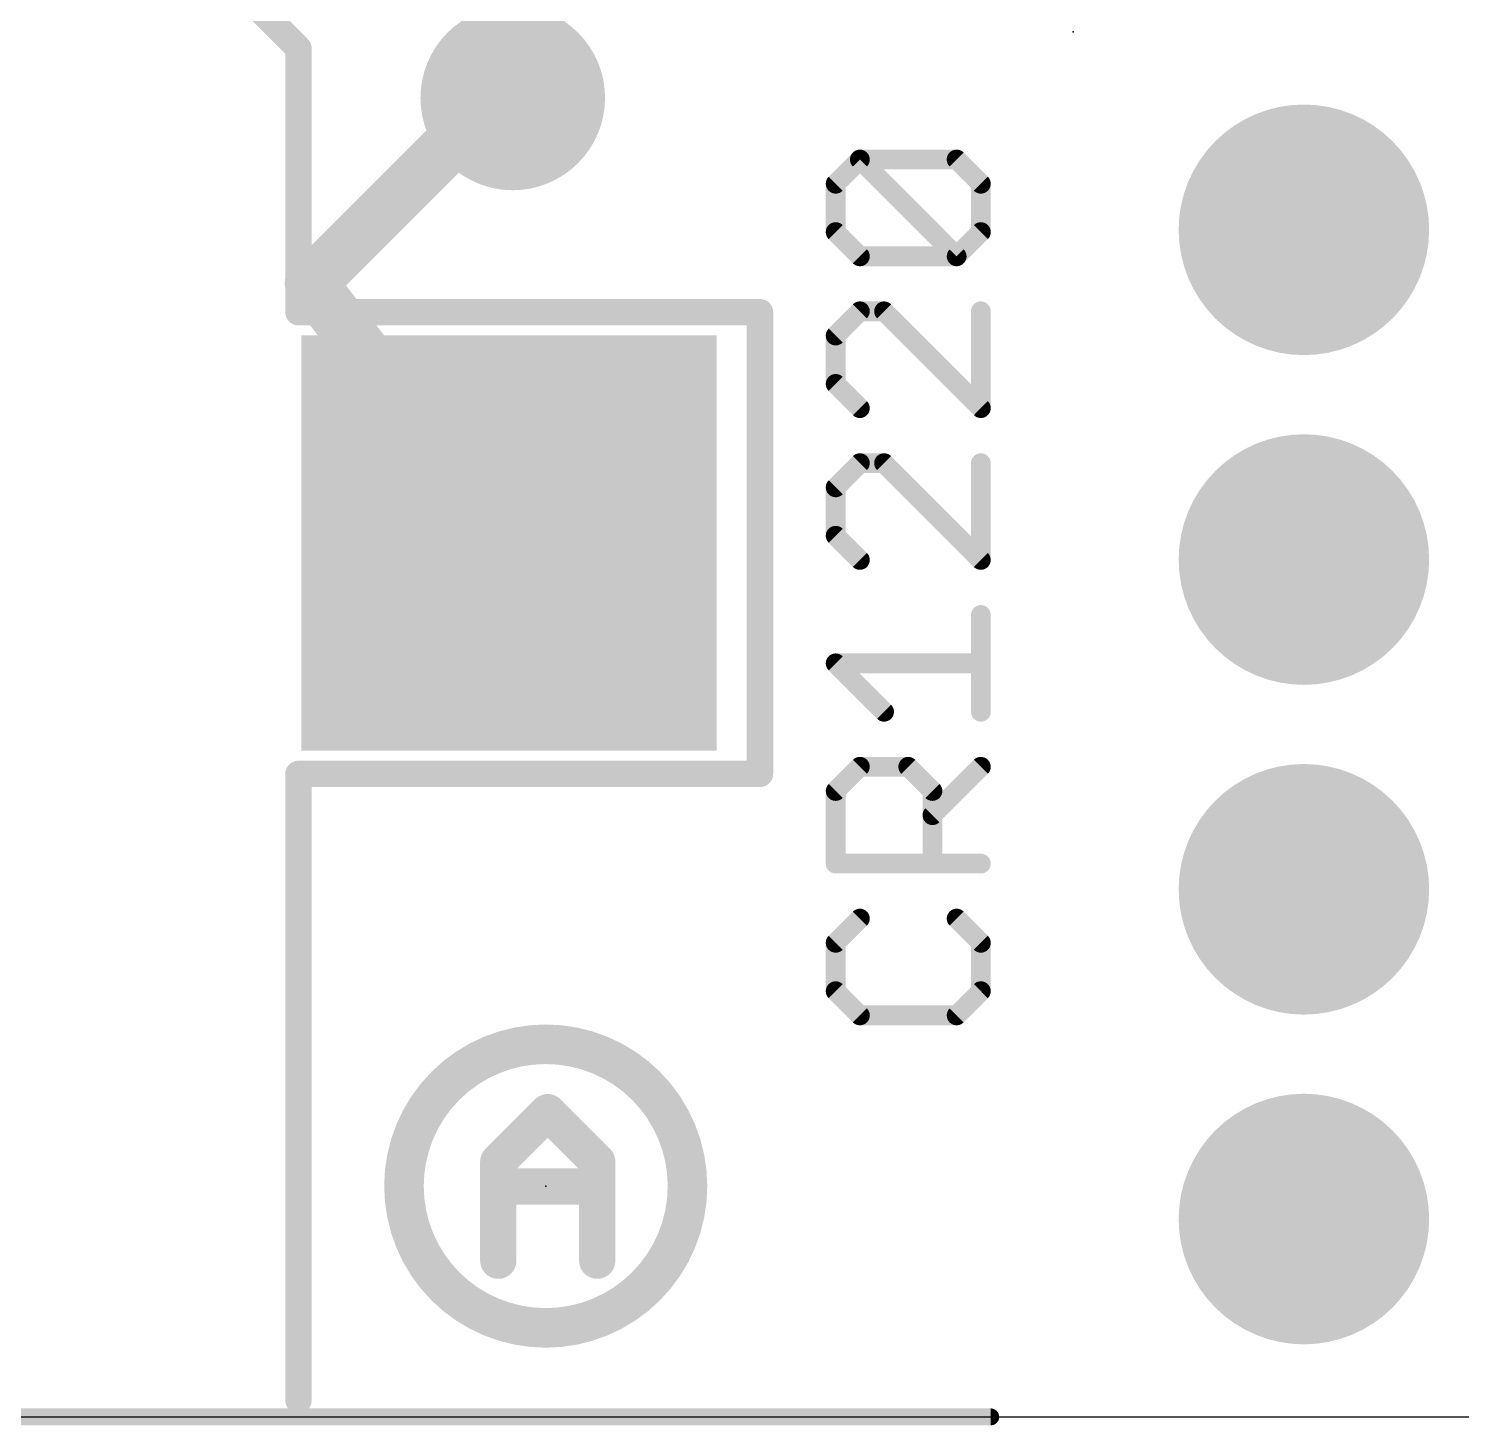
# Model space of a CAD drawing. Extents: x -16.4 to 65.3, y 1 to 69.7.
# Drawn here: x 23.19 to 34.23, y 0.95 to 11.71 of the extents above; entities that cross this region are included whole.
import ezdxf

# ---------------------------------------------------------------- set-up
doc = ezdxf.new("R2010")
doc.units = 0
for name, color, linetype in [('1', 12, 'CONTINUOUS'), ('18', 110, 'CONTINUOUS'), ('20', 40, 'CONTINUOUS'), ('21', 40, 'CONTINUOUS'), ('23', 53, 'CONTINUOUS'), ('47', 253, 'CONTINUOUS')]:
    doc.layers.add(name, color=color, linetype=linetype)

# ---------------------------------------------------------------- blocks, each defined once
blk = doc.blocks.new('RECT')
blk.add_solid([(-0.5, -0.5), (0.5, -0.5), (-0.5, 0.5), (0.5, 0.5)])
blk = doc.blocks.new('ROUNDV')
at = {"const_width": 0.5}
blk.add_lwpolyline([(0, -0.25, 1), (0, 0.25, 1), (0, -0.25)], format="xyb", dxfattribs=at)

msp = doc.modelspace()

# ---------------------------------------------------------------- linework, layer by layer
at = {"layer": '1', "const_width": 0.4064}
for points in [[(26.797, 11.176), (26.797, 21.971)], [(25.3704, 9.7494), (26.797, 11.176)], [(26.797, 11.176), (26.924, 11.176)], [(26.8944, 7.747), (25.3704, 9.7494)]]:
    msp.add_lwpolyline(points, dxfattribs=at)
at = {"layer": '1', "const_width": 0.2032}
for points in [[(26.797, 11.2776, 1), (26.797, 11.0744)], [(26.8688, 11.1042, 1), (26.7252, 11.2478)], [(26.924, 11.0744, 1), (26.924, 11.2776)], [(26.6954, 11.176, 1), (26.8986, 11.176)], [(25.4512, 9.8109, 1), (25.2896, 9.6879)], [(25.2986, 9.8212, 1), (25.4422, 9.6776)], [(26.8136, 7.6855, 1), (26.9752, 7.8085)]]:
    msp.add_lwpolyline(points, format="xyb", dxfattribs=at)
at = {"layer": '20'}
msp.add_line((3.254, 1.016), (62.254, 1.016), dxfattribs=at)
at = {"layer": '21'}
for points, const_width in [([(25.273, 11.557), (22.479, 14.351)], 0.2032), ([(25.273, 9.525), (25.273, 11.557)], 0.2032), ([(29.4122, 10.5151), (29.5987, 10.7015)], 0.1524), ([(29.5987, 10.7015), (30.3444, 10.7015)], 0.1524), ([(30.3444, 9.9558), (29.5987, 10.7015)], 0.1524), ([(30.3444, 10.7015), (30.5308, 10.5151)], 0.1524), ([(29.4122, 10.1422), (29.4122, 10.5151)], 0.1524), ([(30.5308, 10.5151), (30.5308, 10.1422)], 0.1524), ([(29.5987, 9.9558), (29.4122, 10.1422)], 0.1524), ([(30.5308, 10.1422), (30.3444, 9.9558)], 0.1524), ([(30.3444, 9.9558), (29.5987, 9.9558)], 0.1524), ([(28.829, 9.525), (25.273, 9.525)], 0.2032), ([(28.829, 5.969), (28.829, 9.525)], 0.2032), ([(29.5987, 9.5321), (29.4122, 9.3457)], 0.1524), ([(29.7851, 9.5321), (29.5987, 9.5321)], 0.1524), ([(30.5308, 8.7864), (29.7851, 9.5321)], 0.1524), ([(30.5308, 9.5321), (30.5308, 8.7864)], 0.1524), ([(29.4122, 9.3457), (29.4122, 8.9728)], 0.1524), ([(29.4122, 8.9728), (29.5987, 8.7864)], 0.1524), ([(29.5987, 8.3627), (29.4122, 8.1763)], 0.1524), ([(29.7851, 8.3627), (29.5987, 8.3627)], 0.1524), ([(30.5308, 7.617), (29.7851, 8.3627)], 0.1524), ([(30.5308, 8.3627), (30.5308, 7.617)], 0.1524), ([(29.4122, 8.1763), (29.4122, 7.8034)], 0.1524), ([(29.4122, 7.8034), (29.5987, 7.617)], 0.1524), ([(30.5308, 6.4476), (30.5308, 7.1933)], 0.1524), ([(29.7851, 6.4476), (29.4122, 6.8204)], 0.1524), ([(29.4122, 6.8204), (30.5308, 6.8204)], 0.1524), ([(29.4122, 5.8375), (29.5987, 6.0239)], 0.1524), ([(29.5987, 6.0239), (29.9715, 6.0239)], 0.1524), ([(29.9715, 6.0239), (30.158, 5.8375)], 0.1524), ([(30.158, 5.6511), (30.5308, 6.0239)], 0.1524), ([(25.273, 1.143), (25.273, 5.969)], 0.2032), ([(25.273, 5.969), (28.829, 5.969)], 0.2032), ([(29.4122, 5.2782), (29.4122, 5.8375)], 0.1524), ([(30.158, 5.8375), (30.158, 5.2782)], 0.1524), ([(30.5308, 5.2782), (29.4122, 5.2782)], 0.1524), ([(29.5987, 4.8545), (29.4122, 4.6681)], 0.1524), ([(30.5308, 4.6681), (30.3444, 4.8545)], 0.1524), ([(29.4122, 4.6681), (29.4122, 4.2952)], 0.1524), ([(30.5308, 4.2952), (30.5308, 4.6681)], 0.1524), ([(29.4122, 4.2952), (29.5987, 4.1088)], 0.1524), ([(30.3444, 4.1088), (30.5308, 4.2952)], 0.1524), ([(29.5987, 4.1088), (30.3444, 4.1088)], 0.1524), ([(26.8122, 2.9819), (27.1935, 3.3632)], 0.2794), ([(27.1935, 3.3632), (27.5749, 2.9819)], 0.2794), ([(26.8122, 2.2192), (26.8122, 2.9819)], 0.2794), ([(27.5749, 2.9819), (27.5749, 2.2192)], 0.2794), ([(26.8122, 2.7912), (27.5749, 2.7912)], 0.2794)]:
    msp.add_lwpolyline(points, dxfattribs=dict(at, const_width=const_width))
for points, const_width in [([(25.3238, 11.557, 1), (25.2222, 11.557)], 0.1016), ([(25.2371, 11.5211, 1), (25.3089, 11.5929)], 0.1016), ([(29.6256, 10.7284, 1), (29.5717, 10.6745)], 0.0762), ([(29.5987, 10.7396, 1), (29.5987, 10.6634)], 0.0762), ([(29.6256, 10.6746, 1), (29.5717, 10.7284)], 0.0762), ([(30.3713, 10.7284, 1), (30.3174, 10.6746)], 0.0762), ([(30.3444, 10.6634, 1), (30.3444, 10.7396)], 0.0762), ([(29.4503, 10.5151, 1), (29.3741, 10.5151)], 0.0762), ([(29.3853, 10.542, 1), (29.4392, 10.4881)], 0.0762), ([(30.5689, 10.5151, 1), (30.4927, 10.5151)], 0.0762), ([(30.5039, 10.4881, 1), (30.5577, 10.542)], 0.0762), ([(29.4392, 10.1692, 1), (29.3853, 10.1153)], 0.0762), ([(29.3741, 10.1422, 1), (29.4503, 10.1422)], 0.0762), ([(30.4927, 10.1422, 1), (30.5689, 10.1422)], 0.0762), ([(30.5577, 10.1153, 1), (30.5039, 10.1692)], 0.0762), ([(29.5987, 9.9939, 1), (29.5987, 9.9177)], 0.0762), ([(29.5717, 9.9288, 1), (29.6256, 9.9827)], 0.0762), ([(30.3174, 9.9827, 1), (30.3713, 9.9288)], 0.0762), ([(30.3174, 9.9288, 1), (30.3713, 9.9827)], 0.0762), ([(30.3444, 9.9177, 1), (30.3444, 9.9939)], 0.0762), ([(25.273, 9.5758, 1), (25.273, 9.4742)], 0.1016), ([(28.8798, 9.525, 1), (28.7782, 9.525)], 0.1016), ([(28.829, 9.4742, 1), (28.829, 9.5758)], 0.1016), ([(29.5987, 9.5702, 1), (29.5987, 9.494)], 0.0762), ([(29.6256, 9.5052, 1), (29.5717, 9.559)], 0.0762), ([(29.812, 9.559, 1), (29.7582, 9.5052)], 0.0762), ([(29.7851, 9.494, 1), (29.7851, 9.5702)], 0.0762), ([(30.5689, 9.5321, 1), (30.4927, 9.5321)], 0.0762), ([(25.2222, 9.525, 1), (25.3238, 9.525)], 0.1016), ([(29.4503, 9.3457, 1), (29.3741, 9.3457)], 0.0762), ([(29.3853, 9.3726, 1), (29.4392, 9.3187)], 0.0762), ([(29.4392, 8.9998, 1), (29.3853, 8.9459)], 0.0762), ([(29.3741, 8.9728, 1), (29.4503, 8.9728)], 0.0762), ([(29.5717, 8.7594, 1), (29.6256, 8.8133)], 0.0762), ([(30.5039, 8.7594, 1), (30.5577, 8.8133)], 0.0762), ([(30.4927, 8.7864, 1), (30.5689, 8.7864)], 0.0762), ([(29.5987, 8.4008, 1), (29.5987, 8.3246)], 0.0762), ([(29.6256, 8.3358, 1), (29.5717, 8.3896)], 0.0762), ([(29.812, 8.3896, 1), (29.7582, 8.3358)], 0.0762), ([(29.7851, 8.3246, 1), (29.7851, 8.4008)], 0.0762), ([(30.5689, 8.3627, 1), (30.4927, 8.3627)], 0.0762), ([(29.4503, 8.1763, 1), (29.3741, 8.1763)], 0.0762), ([(29.3853, 8.2032, 1), (29.4392, 8.1493)], 0.0762), ([(29.4392, 7.8304, 1), (29.3853, 7.7765)], 0.0762), ([(29.3741, 7.8034, 1), (29.4503, 7.8034)], 0.0762), ([(29.5717, 7.5901, 1), (29.6256, 7.6439)], 0.0762), ([(30.4927, 7.617, 1), (30.5689, 7.617)], 0.0762), ([(30.5039, 7.5901, 1), (30.5577, 7.6439)], 0.0762), ([(30.5689, 7.1933, 1), (30.4927, 7.1933)], 0.0762), ([(29.4392, 6.8474, 1), (29.3853, 6.7935)], 0.0762), ([(29.4122, 6.8585, 1), (29.4122, 6.7823)], 0.0762), ([(30.5308, 6.7823, 1), (30.5308, 6.8585)], 0.0762), ([(29.7582, 6.4207, 1), (29.812, 6.4745)], 0.0762), ([(30.4927, 6.4476, 1), (30.5689, 6.4476)], 0.0762), ([(29.5987, 6.062, 1), (29.5987, 5.9858)], 0.0762), ([(29.6256, 5.997, 1), (29.5717, 6.0508)], 0.0762), ([(29.9985, 6.0508, 1), (29.9446, 5.997)], 0.0762), ([(29.9715, 5.9858, 1), (29.9715, 6.062)], 0.0762), ([(30.5577, 5.997, 1), (30.5039, 6.0508)], 0.0762), ([(25.3238, 5.969, 1), (25.2222, 5.969)], 0.1016), ([(25.273, 6.0198, 1), (25.273, 5.9182)], 0.1016), ([(28.7782, 5.969, 1), (28.8798, 5.969)], 0.1016), ([(28.829, 5.9182, 1), (28.829, 6.0198)], 0.1016), ([(29.4503, 5.8375, 1), (29.3741, 5.8375)], 0.0762), ([(29.3853, 5.8644, 1), (29.4392, 5.8105)], 0.0762), ([(30.1961, 5.8375, 1), (30.1199, 5.8375)], 0.0762), ([(30.131, 5.8105, 1), (30.1849, 5.8644)], 0.0762), ([(30.131, 5.678, 1), (30.1849, 5.6241)], 0.0762), ([(29.4122, 5.3163, 1), (29.4122, 5.2401)], 0.0762), ([(29.3741, 5.2782, 1), (29.4503, 5.2782)], 0.0762), ([(30.1199, 5.2782, 1), (30.1961, 5.2782)], 0.0762), ([(30.5308, 5.2401, 1), (30.5308, 5.3163)], 0.0762), ([(29.6256, 4.8276, 1), (29.5717, 4.8814)], 0.0762), ([(30.3713, 4.8814, 1), (30.3174, 4.8276)], 0.0762), ([(29.4503, 4.6681, 1), (29.3741, 4.6681)], 0.0762), ([(29.3853, 4.695, 1), (29.4392, 4.6411)], 0.0762), ([(30.5689, 4.6681, 1), (30.4927, 4.6681)], 0.0762), ([(30.5039, 4.6411, 1), (30.5577, 4.695)], 0.0762), ([(29.4392, 4.3222, 1), (29.3853, 4.2683)], 0.0762), ([(29.3741, 4.2952, 1), (29.4503, 4.2952)], 0.0762), ([(30.4927, 4.2952, 1), (30.5689, 4.2952)], 0.0762), ([(30.5577, 4.2683, 1), (30.5039, 4.3222)], 0.0762), ([(29.5987, 4.1469, 1), (29.5987, 4.0707)], 0.0762), ([(29.5717, 4.0819, 1), (29.6256, 4.1357)], 0.0762), ([(30.3174, 4.1357, 1), (30.3713, 4.0819)], 0.0762), ([(30.3444, 4.0707, 1), (30.3444, 4.1469)], 0.0762), ([(27.178, 1.7016, 1), (27.178, 3.8864, 1), (27.178, 1.7016)], 0.3048), ([(27.2429, 3.4126, 1), (27.1441, 3.3138)], 0.1397), ([(27.2429, 3.3138, 1), (27.1441, 3.4126)], 0.1397), ([(26.7628, 3.0312, 1), (26.8616, 2.9325)], 0.1397), ([(26.882, 2.9819, 1), (26.7424, 2.9819)], 0.1397), ([(27.6447, 2.9819, 1), (27.505, 2.9819)], 0.1397), ([(27.5255, 2.9325, 1), (27.6242, 3.0312)], 0.1397), ([(26.8122, 2.861, 1), (26.8122, 2.7213)], 0.1397), ([(27.5749, 2.7213, 1), (27.5749, 2.861)], 0.1397), ([(26.7424, 2.2192, 1), (26.882, 2.2192)], 0.1397), ([(27.505, 2.2192, 1), (27.6447, 2.2192)], 0.1397), ([(25.2222, 1.143, 1), (25.3238, 1.143)], 0.1016)]:
    msp.add_lwpolyline(points, format="xyb", dxfattribs=dict(at, const_width=const_width))
at = {"layer": '23'}
for p in [(31.242, 11.684), (27.178, 2.794)]:
    msp.add_point(p, dxfattribs=at)
at = {"layer": '47', "const_width": 0.13}
msp.add_lwpolyline([(30.607, 1.016), (-13.888, 1.016)], dxfattribs=at)
at = {"layer": '47', "const_width": 0.065}
msp.add_lwpolyline([(30.607, 0.9835, 1), (30.607, 1.0485)], format="xyb", dxfattribs=at)

# ---------------------------------------------------------------- block references
at = {"layer": '1', "xscale": 3.2, "yscale": 3.2, "rotation": 180}
msp.add_blockref('RECT', (26.8944, 7.747), dxfattribs=at)
at = {"layer": '18'}
for p, xscale, yscale in [((26.924, 11.176), 1.4224, 1.4224), ((26.924, 11.176), 1.4224, 1.4224), ((33.02, 10.16), 1.9304, 1.9304), ((33.02, 10.16), 1.9304, 1.9304), ((33.02, 7.62), 1.9304, 1.9304), ((33.02, 7.62), 1.9304, 1.9304), ((33.02, 5.08), 1.9304, 1.9304), ((33.02, 5.08), 1.9304, 1.9304), ((33.02, 2.54), 1.9304, 1.9304), ((33.02, 2.54), 1.9304, 1.9304)]:
    msp.add_blockref('ROUNDV', p, dxfattribs=dict(at, xscale=xscale, yscale=yscale))

doc.saveas('drawing.dxf')
